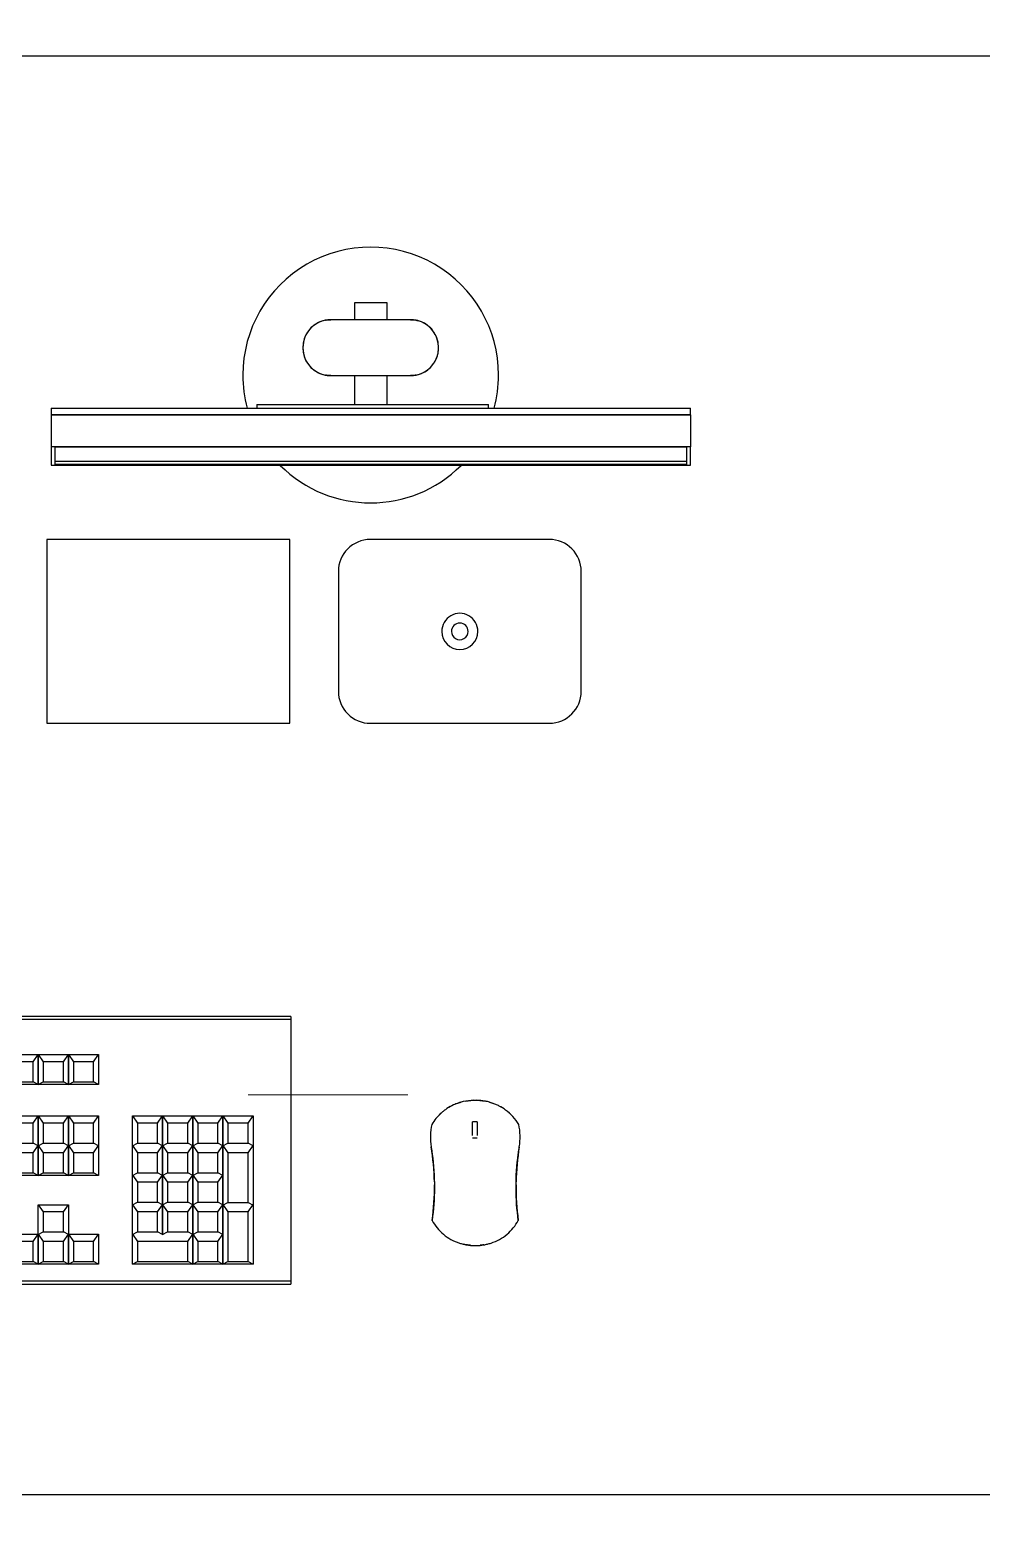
# Model space of a CAD drawing. Header units: metres. Extents: x -22 to 564, y 0 to 143.
# Drawn here: x 44.842 to 45.438, y 40.601 to 41.541 of the extents above; entities that cross this region are included whole.
import ezdxf
from ezdxf.xclip import XClip

# ---------------------------------------------------------------- set-up
doc = ezdxf.new("R2010")
doc.units = ezdxf.units.M
doc.header["$XCLIPFRAME"] = 2
doc.linetypes.add('EJES630', pattern=[6.3, 5.5, -0.4, 0, -0.4])
doc.layers.add('EJES', color=11, linetype='EJES630', lineweight=0)
doc.layers.add('XREF PB NEURO-ONCOLOGIA$0$MUROS DE TABLAROCA', color=150, linetype='Continuous', lineweight=13)
doc.layers.add('XREF  PB CONJ$0$PARQUE', color=251, linetype='Continuous')
doc.layers.add('XREF PB NEURO-ONCOLOGIA$0$Mobiliario Fijo', color=40, linetype='Continuous')

# ---------------------------------------------------------------- blocks, each defined once
blk = doc.blocks.new('XREF PB NEURO-ONCOLOGIA$0$XREF PB NEURO-ONCOLOGIA$0$ELK_SPC_KeyboardMouse - Keyboard and Mouse-V1-General Arrangement')
for p, q in [((245, -245.94), (-245, -245.94)), ((245, -247.8), (-245, -247.8)), ((245, -245.94), (245, -247.8)), ((245, -247.8), (245, -411.29)), ((68.23, -269.79), (87.11, -269.79)), ((83.95, -274.35), (87.11, -269.79)), ((87.11, -269.79), (105.98, -269.79)), ((87.11, -269.79), (90.23, -274.35)), ((87.11, -288.52), (87.11, -269.79)), ((87.11, -269.79), (87.11, -288.52)), ((102.82, -274.35), (105.98, -269.79)), ((105.98, -269.79), (124.86, -269.79)), ((105.98, -269.79), (109.1, -274.35)), ((105.98, -288.52), (105.98, -269.79)), ((105.98, -269.79), (105.98, -288.52)), ((121.7, -274.35), (124.86, -269.79)), ((124.86, -269.79), (124.86, -288.52)), ((83.95, -274.35), (71.35, -274.35)), ((83.95, -286.84), (83.95, -274.35)), ((102.82, -274.35), (90.23, -274.35)), ((90.23, -274.35), (90.23, -286.84)), ((102.82, -286.84), (102.82, -274.35)), ((121.7, -274.35), (109.1, -274.35)), ((109.1, -274.35), (109.1, -286.84)), ((121.7, -286.84), (121.7, -274.35)), ((87.11, -288.52), (68.23, -288.52)), ((71.35, -286.84), (83.95, -286.84)), ((87.11, -288.52), (83.95, -286.84)), ((87.11, -288.52), (90.23, -286.84)), ((105.98, -288.52), (87.11, -288.52)), ((90.23, -286.84), (102.82, -286.84)), ((105.98, -288.52), (102.82, -286.84)), ((105.98, -288.52), (109.1, -286.84)), ((124.86, -288.52), (105.98, -288.52)), ((109.1, -286.84), (121.7, -286.84)), ((124.86, -288.52), (121.7, -286.84)), ((348.95, -300.43), (351.59, -299.56)), ((354.14, -298.96), (359.51, -298.41)), ((359.51, -298.41), (360.48, -298.41)), ((360.48, -298.41), (361.45, -298.41)), ((361.45, -298.41), (366.81, -298.96)), ((369.36, -299.56), (372, -300.43)), ((68.23, -308.1), (87.11, -308.1)), ((83.95, -312.66), (87.11, -308.1)), ((87.11, -308.1), (105.98, -308.1)), ((87.11, -308.1), (90.23, -312.66)), ((87.11, -326.84), (87.11, -308.1)), ((87.11, -308.1), (87.11, -326.84)), ((102.82, -312.66), (105.98, -308.1)), ((105.98, -308.1), (124.86, -308.1)), ((105.98, -308.1), (109.1, -312.66)), ((105.98, -326.84), (105.98, -308.1)), ((105.98, -308.1), (105.98, -326.84)), ((121.7, -312.66), (124.86, -308.1)), ((124.86, -308.1), (124.86, -326.84)), ((145.98, -308.1), (164.86, -308.1)), ((145.98, -308.1), (149.1, -312.66)), ((145.98, -326.84), (145.98, -308.1)), ((161.7, -312.66), (164.86, -308.1)), ((164.86, -308.1), (183.74, -308.1)), ((164.86, -308.1), (167.98, -312.66)), ((164.86, -326.84), (164.86, -308.1)), ((164.86, -308.1), (164.86, -326.84)), ((180.58, -312.66), (183.74, -308.1)), ((183.74, -308.1), (202.62, -308.1)), ((183.74, -308.1), (186.86, -312.66)), ((183.74, -326.84), (183.74, -308.1)), ((183.74, -308.1), (183.74, -326.84)), ((199.46, -312.66), (202.62, -308.1)), ((202.62, -308.1), (221.49, -308.1)), ((202.62, -308.1), (205.74, -312.66)), ((202.62, -326.84), (202.62, -308.1)), ((202.62, -308.1), (202.62, -326.84)), ((218.33, -312.66), (221.49, -308.1)), ((221.49, -308.1), (221.49, -326.84)), ((344.09, -302.76), (345.73, -301.86)), ((375.22, -301.86), (376.86, -302.76)), ((83.95, -312.66), (71.35, -312.66)), ((83.95, -325.15), (83.95, -312.66)), ((102.82, -312.66), (90.23, -312.66)), ((90.23, -312.66), (90.23, -325.15)), ((102.82, -325.15), (102.82, -312.66)), ((121.7, -312.66), (109.1, -312.66)), ((109.1, -312.66), (109.1, -325.15)), ((121.7, -325.15), (121.7, -312.66)), ((161.7, -312.66), (149.1, -312.66)), ((149.1, -312.66), (149.1, -325.15)), ((161.7, -325.15), (161.7, -312.66)), ((180.58, -312.66), (167.98, -312.66)), ((167.98, -312.66), (167.98, -325.15)), ((180.58, -325.15), (180.58, -312.66)), ((199.46, -312.66), (186.86, -312.66)), ((186.86, -312.66), (186.86, -325.15)), ((199.46, -325.15), (199.46, -312.66)), ((218.33, -312.66), (205.74, -312.66)), ((205.74, -312.66), (205.74, -325.15)), ((218.33, -325.15), (218.33, -312.66)), ((361.78, -311.92), (358.85, -311.92)), ((358.85, -320.46), (358.85, -311.92)), ((361.78, -311.92), (361.78, -320.46)), ((71.35, -325.15), (83.95, -325.15)), ((87.11, -326.84), (83.95, -325.15)), ((83.95, -331.19), (87.11, -326.63)), ((87.11, -326.84), (90.23, -325.15)), ((87.11, -326.63), (90.23, -331.19)), ((87.11, -345.37), (87.11, -326.63)), ((87.11, -326.63), (87.11, -345.37)), ((90.23, -325.15), (102.82, -325.15)), ((105.98, -326.84), (102.82, -325.15)), ((102.82, -331.19), (105.98, -326.63)), ((105.98, -326.84), (109.1, -325.15)), ((105.98, -326.63), (109.1, -331.19)), ((105.98, -345.37), (105.98, -326.63)), ((105.98, -326.63), (105.98, -345.37)), ((109.1, -325.15), (121.7, -325.15)), ((124.86, -326.84), (121.7, -325.15)), ((121.7, -331.19), (124.86, -326.63)), ((124.86, -326.63), (124.86, -345.37)), ((145.98, -326.84), (149.1, -325.15)), ((145.98, -326.63), (149.1, -331.19)), ((145.98, -345.37), (145.98, -326.63)), ((149.1, -325.15), (161.7, -325.15)), ((164.86, -326.84), (161.7, -325.15)), ((161.7, -331.19), (164.86, -326.63)), ((164.86, -326.84), (167.98, -325.15)), ((164.86, -326.63), (167.98, -331.19)), ((164.86, -345.37), (164.86, -326.63)), ((164.86, -326.63), (164.86, -345.37)), ((167.98, -325.15), (180.58, -325.15)), ((183.74, -326.84), (180.58, -325.15)), ((180.58, -331.19), (183.74, -326.63)), ((183.74, -326.84), (186.86, -325.15)), ((183.74, -326.63), (186.86, -331.19)), ((183.74, -345.37), (183.74, -326.63)), ((183.74, -326.63), (183.74, -345.37)), ((186.86, -325.15), (199.46, -325.15)), ((202.62, -326.84), (199.46, -325.15)), ((199.46, -331.19), (202.62, -326.63)), ((202.62, -326.84), (205.74, -325.15)), ((202.62, -326.63), (202.62, -345.37)), ((202.62, -326.63), (205.74, -331.19)), ((202.62, -363.97), (202.62, -326.63)), ((205.74, -325.15), (218.33, -325.15)), ((221.49, -326.84), (218.33, -325.15)), ((218.33, -331.19), (221.49, -326.63)), ((221.49, -326.63), (221.49, -363.97)), ((358.85, -321.92), (361.78, -321.92)), ((83.95, -331.19), (71.35, -331.19)), ((83.95, -343.68), (83.95, -331.19)), ((102.82, -331.19), (90.23, -331.19)), ((90.23, -331.19), (90.23, -343.68)), ((102.82, -343.68), (102.82, -331.19)), ((121.7, -331.19), (109.1, -331.19)), ((109.1, -331.19), (109.1, -343.68)), ((121.7, -343.68), (121.7, -331.19)), ((161.7, -331.19), (149.1, -331.19)), ((149.1, -331.19), (149.1, -343.68)), ((161.7, -343.68), (161.7, -331.19)), ((180.58, -331.19), (167.98, -331.19)), ((167.98, -331.19), (167.98, -343.68)), ((180.58, -343.68), (180.58, -331.19)), ((199.46, -331.19), (186.86, -331.19)), ((186.86, -331.19), (186.86, -343.68)), ((199.46, -343.68), (199.46, -331.19)), ((218.33, -331.19), (205.74, -331.19)), ((205.74, -331.19), (205.74, -362.28)), ((218.33, -362.28), (218.33, -331.19)), ((87.11, -345.37), (68.23, -345.37)), ((71.35, -343.68), (83.95, -343.68)), ((87.11, -345.37), (83.95, -343.68)), ((87.11, -345.37), (90.23, -343.68)), ((105.98, -345.37), (87.11, -345.37)), ((90.23, -343.68), (102.82, -343.68)), ((105.98, -345.37), (102.82, -343.68)), ((105.98, -345.37), (109.1, -343.68)), ((124.86, -345.37), (105.98, -345.37)), ((109.1, -343.68), (121.7, -343.68)), ((124.86, -345.37), (121.7, -343.68)), ((145.98, -345.37), (149.1, -343.68)), ((145.98, -345.17), (149.1, -349.72)), ((145.98, -363.9), (145.98, -345.17)), ((149.1, -343.68), (161.7, -343.68)), ((164.86, -345.37), (161.7, -343.68)), ((161.7, -349.72), (164.86, -345.17)), ((164.86, -345.37), (167.98, -343.68)), ((164.86, -345.17), (167.98, -349.72)), ((164.86, -363.9), (164.86, -345.17)), ((164.86, -345.17), (164.86, -363.9)), ((167.98, -343.68), (180.58, -343.68)), ((183.74, -345.37), (180.58, -343.68)), ((180.58, -349.72), (183.74, -345.17)), ((183.74, -345.37), (186.86, -343.68)), ((183.74, -345.17), (186.86, -349.72)), ((183.74, -363.9), (183.74, -345.17)), ((183.74, -345.17), (183.74, -363.9)), ((186.86, -343.68), (199.46, -343.68)), ((202.62, -345.37), (199.46, -343.68)), ((199.46, -349.72), (202.62, -345.17)), ((202.62, -345.17), (202.62, -363.9)), ((161.7, -349.72), (149.1, -349.72)), ((149.1, -349.72), (149.1, -362.22)), ((161.7, -362.22), (161.7, -349.72)), ((180.58, -349.72), (167.98, -349.72)), ((167.98, -349.72), (167.98, -362.22)), ((180.58, -362.22), (180.58, -349.72)), ((199.46, -349.72), (186.86, -349.72)), ((186.86, -349.72), (186.86, -362.22)), ((199.46, -362.22), (199.46, -349.72)), ((87.11, -363.7), (105.98, -363.7)), ((87.11, -363.7), (90.23, -368.26)), ((87.11, -382.44), (87.11, -363.7)), ((102.82, -368.26), (105.98, -363.7)), ((105.98, -363.7), (105.98, -382.44)), ((145.98, -363.9), (149.1, -362.22)), ((145.98, -363.7), (149.1, -368.26)), ((145.98, -382.44), (145.98, -363.7)), ((149.1, -362.22), (161.7, -362.22)), ((164.86, -363.9), (161.7, -362.22)), ((161.7, -368.26), (164.86, -363.7)), ((164.86, -363.9), (167.98, -362.22)), ((164.86, -363.7), (167.98, -368.26)), ((164.86, -382.44), (164.86, -363.7)), ((164.86, -363.7), (164.86, -382.44)), ((167.98, -362.22), (180.58, -362.22)), ((183.74, -363.9), (180.58, -362.22)), ((180.58, -368.26), (183.74, -363.7)), ((183.74, -363.9), (186.86, -362.22)), ((183.74, -363.7), (186.86, -368.26)), ((183.74, -382.44), (183.74, -363.7)), ((183.74, -363.7), (183.74, -382.44)), ((186.86, -362.22), (199.46, -362.22)), ((202.62, -363.9), (199.46, -362.22)), ((199.46, -368.26), (202.62, -363.7)), ((202.62, -363.97), (205.74, -362.28)), ((202.62, -363.56), (205.74, -368.12)), ((202.62, -400.89), (202.62, -363.56)), ((202.62, -363.7), (202.62, -382.44)), ((205.74, -362.28), (218.33, -362.28)), ((218.33, -362.28), (221.49, -363.97)), ((218.33, -368.12), (221.49, -363.56)), ((221.49, -363.56), (221.49, -400.89)), ((102.82, -368.26), (90.23, -368.26)), ((90.23, -368.26), (90.23, -380.75)), ((102.82, -380.75), (102.82, -368.26)), ((161.7, -368.26), (149.1, -368.26)), ((149.1, -368.26), (149.1, -380.75)), ((161.7, -380.75), (161.7, -368.26)), ((180.58, -368.26), (167.98, -368.26)), ((167.98, -368.26), (167.98, -380.75)), ((180.58, -380.75), (180.58, -368.26)), ((199.46, -368.26), (186.86, -368.26)), ((186.86, -368.26), (186.86, -380.75)), ((199.46, -380.75), (199.46, -368.26)), ((218.33, -368.12), (205.74, -368.12)), ((205.74, -368.12), (205.74, -399.21)), ((218.33, -399.21), (218.33, -368.12)), ((68.23, -382.23), (87.11, -382.23)), ((83.95, -386.79), (87.11, -382.23)), ((87.11, -382.44), (90.23, -380.75)), ((87.11, -382.23), (87.11, -400.97)), ((87.11, -382.23), (90.23, -386.79)), ((87.11, -400.97), (87.11, -382.23)), ((90.23, -380.75), (102.82, -380.75)), ((105.98, -382.44), (102.82, -380.75)), ((102.82, -386.79), (105.98, -382.23)), ((105.98, -382.23), (124.86, -382.23)), ((105.98, -382.23), (109.1, -386.79)), ((105.98, -400.97), (105.98, -382.23)), ((105.98, -382.23), (105.98, -400.97)), ((121.7, -386.79), (124.86, -382.23)), ((124.86, -382.23), (124.86, -400.97)), ((145.98, -382.44), (149.1, -380.75)), ((145.98, -382.23), (149.1, -386.79)), ((145.98, -400.97), (145.98, -382.23)), ((149.1, -380.75), (161.7, -380.75)), ((164.86, -382.44), (161.7, -380.75)), ((164.86, -382.44), (167.98, -380.75)), ((167.98, -380.75), (180.58, -380.75)), ((183.74, -382.44), (180.58, -380.75)), ((180.6, -386.79), (183.74, -382.23)), ((183.74, -382.44), (186.86, -380.75)), ((183.74, -382.23), (183.74, -400.97)), ((183.74, -382.23), (186.86, -386.79)), ((183.74, -400.97), (183.74, -382.23)), ((186.86, -380.75), (199.46, -380.75)), ((202.62, -382.44), (199.46, -380.75)), ((199.46, -386.79), (202.62, -382.23)), ((202.62, -382.23), (202.62, -400.97)), ((83.95, -386.79), (71.35, -386.79)), ((83.95, -399.28), (83.95, -386.79)), ((102.82, -386.79), (90.23, -386.79)), ((90.23, -386.79), (90.23, -399.28)), ((102.82, -399.28), (102.82, -386.79)), ((121.7, -386.79), (109.1, -386.79)), ((109.1, -386.79), (109.1, -399.28)), ((121.7, -399.28), (121.7, -386.79)), ((180.6, -386.79), (149.1, -386.79)), ((149.1, -386.79), (149.1, -399.28)), ((180.6, -399.28), (180.6, -386.79)), ((199.46, -386.79), (186.86, -386.79)), ((186.86, -386.79), (186.86, -399.28)), ((199.46, -399.28), (199.46, -386.79)), ((357.47, -389.09), (357.47, -389.09)), ((357.47, -389.28), (363.49, -389.28)), ((363.49, -389.09), (363.49, -389.09)), ((87.11, -400.97), (68.23, -400.97)), ((71.35, -399.28), (83.95, -399.28)), ((87.11, -400.97), (83.95, -399.28)), ((87.11, -400.97), (90.23, -399.28)), ((105.98, -400.97), (87.11, -400.97)), ((90.23, -399.28), (102.82, -399.28)), ((105.98, -400.97), (102.82, -399.28)), ((105.98, -400.97), (109.1, -399.28)), ((124.86, -400.97), (105.98, -400.97)), ((109.1, -399.28), (121.7, -399.28)), ((124.86, -400.97), (121.7, -399.28)), ((145.98, -400.97), (149.1, -399.28)), ((183.74, -400.97), (145.98, -400.97)), ((149.1, -399.28), (180.6, -399.28)), ((183.74, -400.97), (180.6, -399.28)), ((183.74, -400.97), (186.86, -399.28)), ((202.62, -400.97), (183.74, -400.97)), ((186.86, -399.28), (199.46, -399.28)), ((202.62, -400.97), (199.46, -399.28)), ((202.62, -400.89), (205.74, -399.21)), ((221.49, -400.89), (202.62, -400.89)), ((205.74, -399.21), (218.33, -399.21)), ((218.33, -399.21), (221.49, -400.89)), ((-245, -411.29), (245, -411.29)), ((-245, -413.54), (245, -413.54)), ((245, -411.29), (245, -413.52))]:
    blk.add_line(p, q)
for centre, radius, start, end in [((359.99, -329.63), 31.22, 131.89998, 134.75167), ((360.96, -329.63), 31.22, 45.24833, 48.10002), ((181.66, -352.65), 153.29, 1.22775, 9.40282), ((539.29, -352.65), 153.29, 170.59718, 178.77225), ((181.66, -352.65), 153.29, 352.16731, 0.51401), ((539.29, -352.65), 153.29, 179.48599, 187.83269)]:
    blk.add_arc(centre, radius, start, end)
for points, knots in [([(359.51, -298.41), (357.27, -298.46), (354.03, -298.84), (349.86, -300.04), (346.38, -301.43), (343.38, -303.12), (340.85, -304.93), (337.27, -307.93), (334.85, -310.86), (333.26, -313.5)], [0, 0, 0, 0, 0.2, 0.3, 0.4, 0.55, 0.625, 0.7, 1, 1, 1, 1]), ([(387.7, -313.5), (386.64, -311.74), (384.21, -308.5), (380, -304.68), (376.2, -302.3), (373.34, -300.94), (371.08, -300.06), (368.75, -299.36), (365.59, -298.69), (363.13, -298.45), (361.45, -298.41)], [0, 0, 0, 0, 0.2, 0.4, 0.55, 0.625, 0.7, 0.775, 0.85, 1, 1, 1, 1])]:
    blk.add_open_spline(points, degree=3, knots=knots)
for points in [[(333.26, -313.5), (332.75, -315.79), (332.18, -320.43), (332.51, -325.19), (332.89, -327.6)], [(388.07, -327.6), (388.45, -325.2), (388.78, -320.45), (388.21, -315.8), (387.7, -313.5)], [(332.89, -327.6), (333.01, -328.35), (333.25, -329.83), (333.46, -331.33), (333.57, -332.08)], [(387.39, -332.08), (387.49, -331.33), (387.71, -329.83), (387.94, -328.35), (388.07, -327.6)], [(333.57, -332.08), (334.5, -338.81), (335.44, -353.2), (334.43, -367.19), (333.52, -373.54)], [(387.44, -373.54), (386.53, -367.19), (385.52, -353.2), (386.46, -338.81), (387.39, -332.08)], [(333.52, -373.54), (334.43, -375.23), (336.52, -378.36), (340.46, -382.36), (345.12, -385.6), (348.7, -387.12), (350.6, -387.76)], [(370.35, -387.76), (372.26, -387.12), (375.83, -385.6), (380.5, -382.36), (384.44, -378.36), (386.52, -375.23), (387.44, -373.54)], [(350.6, -387.76), (351.35, -388), (352.86, -388.41), (355.13, -388.86), (356.69, -389.03), (357.47, -389.09)], [(357.47, -389.09), (356.69, -389.03), (355.13, -388.86), (353.61, -388.56), (352.86, -388.39)], [(363.49, -389.09), (364.27, -389.03), (365.82, -388.86), (368.1, -388.41), (369.61, -388), (370.35, -387.76)], [(365.81, -388.83), (365.05, -388.94), (364.27, -389.03), (363.49, -389.09)]]:
    blk.add_open_spline(points, degree=3)
blk = doc.blocks.new('XREF PB NEURO-ONCOLOGIA$0$XREF PB NEURO-ONCOLOGIA$0$SPC_SingleClientGating Selector _SCGS_  - Standard-5381805-General Arrangement')
for p, q in [((1201.31, 477.5), (1089.31, 477.5)), ((1069.31, 457.5), (1069.31, 382.5)), ((1221.31, 382.5), (1221.31, 457.5)), ((1089.31, 362.5), (1201.31, 362.5))]:
    blk.add_line(p, q)
for centre, radius, start, end in [((1089.31, 457.5), 20, 90, 180), ((1201.31, 457.5), 20, 360, 90), ((1145.31, 420), 11.3, 360, 180), ((1145.31, 420), 5.23, 0, 180), ((1145.31, 420), 11.3, 180, 360), ((1145.31, 420), 5.23, 180, 0), ((1089.31, 382.5), 20, 180, 270), ((1201.31, 382.5), 20, 270, 360)]:
    blk.add_arc(centre, radius, start, end)
blk = doc.blocks.new('XREF PB NEURO-ONCOLOGIA$0$XREF PB NEURO-ONCOLOGIA$0$SPC_KVM-Switch - Standard-5381807-General Arrangement')
for p, q in [((1221.31, 477.5), (1069.31, 477.5)), ((1069.31, 477.5), (1069.31, 362.5)), ((1221.31, 362.5), (1221.31, 477.5)), ((1069.31, 362.5), (1221.31, 362.5))]:
    blk.add_line(p, q)
blk = doc.blocks.new('XREF PB NEURO-ONCOLOGIA$0$XREF PB NEURO-ONCOLOGIA$0$ELK_SPC_ControlRoomMonitors - MOSAIQ Monitor-5377198-General Arrangement')
for p, q in [((-10, 80.79), (10, 80.79)), ((-10, 70), (-10, 80.79)), ((10, 80.79), (10, 70)), ((25, 70), (-25, 70)), ((-25, 35), (25, 35)), ((-10, 16.96), (-10, 35)), ((10, 35), (10, 16.96)), ((-200, 14.64), (200, 14.64)), ((-200, 14.64), (-200, 10.46)), ((200, 10.46), (-200, 10.46)), ((-200, 10.46), (200, 10.46)), ((-200, 10.46), (-200, -9.53)), ((-71.32, 16.96), (73.68, 16.96)), ((-71.32, 16.96), (-71.32, 14.64)), ((73.68, 14.64), (73.68, 16.96)), ((200, 10.46), (200, 14.64)), ((200, 10.46), (200, -9.53)), ((200, -9.53), (-200, -9.53)), ((-200, -9.53), (-200, -21.05)), ((-197.5, -20.52), (-197.5, -9.62)), ((-197.5, -9.62), (197.5, -9.62)), ((-197.5, -18.41), (197.5, -18.41)), ((197.5, -9.62), (197.5, -20.52)), ((200, -21.05), (200, -9.53)), ((-200, -21.05), (200, -21.05)), ((197.5, -20.52), (-197.5, -20.52))]:
    blk.add_line(p, q)
for centre, radius, start, end in [((0, 35.41), 80, 360, 180), ((-25, 52.5), 17.5, 90, 270), ((-25, 52.5), 17.5, 106.42992, 253.57008), ((25, 52.5), 17.5, 270, 90), ((25, 52.5), 17.5, 330, 73.5679), ((25, 52.5), 17.5, 286.42992, 315), ((0, 35.41), 80, 180, 195), ((0, 35.41), 80, 345, 360), ((0, 35.41), 80, 225, 315)]:
    blk.add_arc(centre, radius, start, end)
for points in [[(-25, 70), (-26.37, 70), (-27.51, 69.84), (-28.36, 69.68)], [(-25, 35), (-26.37, 35), (-27.51, 35.16), (-28.35, 35.32)], [(25, 35), (26.37, 35), (27.51, 35.16), (28.36, 35.32)]]:
    blk.add_open_spline(points, degree=3)
for points, knots in [([(-28.35, 69.68), (-28.03, 69.74), (-27.07, 69.9), (-25.85, 70), (-25, 70)], [0.7777778, 0.7777778, 0.7777778, 0.7777778, 0.8611111, 1, 1, 1, 1]), ([(25, 70), (26.37, 70), (28.08, 69.76), (29.48, 69.42), (30.07, 69.25), (29.99, 69.28), (29.06, 69.54), (27.37, 69.88), (25.85, 70), (25, 70)], [0, 0, 0, 0, 0.222222, 0.333333, 0.444444, 0.583333, 0.722222, 0.861111, 1, 1, 1, 1]), ([(-28.35, 35.32), (-28.03, 35.26), (-27.07, 35.1), (-25.85, 35), (-25, 35)], [0.7777778, 0.7777778, 0.7777778, 0.7777778, 0.8611111, 1, 1, 1, 1]), ([(28.35, 35.32), (28.03, 35.26), (27.07, 35.1), (25.85, 35), (25, 35)], [0.7777778, 0.7777778, 0.7777778, 0.7777778, 0.8611111, 1, 1, 1, 1])]:
    blk.add_open_spline(points, degree=3, knots=knots)
blk = doc.blocks.new('XREF PB NEURO-ONCOLOGIA')
at = {"layer": 'XREF PB NEURO-ONCOLOGIA$0$Mobiliario Fijo', "elevation": 0}
blk.add_lwpolyline([(7.15168, -0.70383), (8.05168, -0.70383), (8.05168, 3.05617), (7.15168, 3.05617)], close=True, dxfattribs=at)
at = {"layer": 'XREF PB NEURO-ONCOLOGIA$0$MUROS DE TABLAROCA'}
blk.add_line((8.05168, 3.05617), (8.05168, -0.85383), dxfattribs=at)
at = {"layer": 'XREF PB NEURO-ONCOLOGIA$0$Mobiliario Fijo', "xscale": 0.0009999999999940395, "yscale": 0.0009999999999940395, "zscale": 0.0009999999999940395, "rotation": 270}
for name, p in [('XREF PB NEURO-ONCOLOGIA$0$XREF PB NEURO-ONCOLOGIA$0$ELK_SPC_KeyboardMouse - Keyboard and Mouse-V1-General Arrangement', (7.69669, 0.74086, 0)), ('XREF PB NEURO-ONCOLOGIA$0$XREF PB NEURO-ONCOLOGIA$0$SPC_KVM-Switch - Standard-5381807-General Arrangement', (7.27168, 1.71764, 0)), ('XREF PB NEURO-ONCOLOGIA$0$XREF PB NEURO-ONCOLOGIA$0$ELK_SPC_ControlRoomMonitors - MOSAIQ Monitor-5377198-General Arrangement', (7.81669, 0.44579, 0)), ('XREF PB NEURO-ONCOLOGIA$0$XREF PB NEURO-ONCOLOGIA$0$SPC_SingleClientGating Selector _SCGS_  - Standard-5381805-General Arrangement', (7.27168, 1.53534, 0))]:
    blk.add_blockref(name, p, dxfattribs=at)
blk = doc.blocks.new('XREF  PB CONJ')
at = {"layer": 'XREF  PB CONJ$0$PARQUE', "true_color": 0x136734}
h = blk.add_hatch(dxfattribs=at)
h.set_pattern_fill('CROSS', color=116, scale=0.02, angle=90)
edge = h.paths.add_edge_path()
edge.add_line((3.58827, 104.60563), (1.69357, 104.36841))
edge.add_line((1.69357, 104.36841), (2.47841, 17.60831))
edge.add_line((2.47841, 17.60831), (97.731, 17.93364))
edge.add_arc((97.72474, 19.237), 1.30337, 270.27519, 363.10058)
edge.add_line((99.0262, 19.3075), (96.47621, 19.30776))
edge.add_line((96.47621, 19.30776), (96.60198, 20.22399))
edge.add_line((96.60198, 20.22399), (62.41283, 20.22399))
edge.add_arc((58.63294, 24.65353), 5.82309, 229.524665, 310.475335, ccw=False)
edge.add_line((54.85305, 20.22399), (26.25265, 20.21884))
edge.add_line((26.25265, 20.21884), (4.28368, 20.03042))
edge.add_line((4.28368, 20.03042), (4.05501, 46.6913))
edge.add_line((4.05501, 46.6913), (2.38805, 46.6912))
edge.add_line((2.38805, 46.6912), (2.38806, 54.8033))
edge.add_line((2.38806, 54.8033), (3.98543, 54.80339))
edge.add_line((3.98543, 54.80339), (3.74643, 82.66789))
edge.add_line((3.74643, 82.66789), (3.61847, 95.25564))
edge.add_line((3.61847, 95.25564), (3.58827, 104.60563))

msp = doc.modelspace()

# ---------------------------------------------------------------- block references
at = {"rotation": 90}
msp.add_blockref('XREF PB NEURO-ONCOLOGIA', (45.50103, 33.47338), dxfattribs=at)

# ---------------------------------------------------------------- next in the draw order: block references
ref = msp.add_blockref('XREF  PB CONJ', (67.8976, 28.71, 0), dxfattribs=dict(rotation=89.50849308405942))
XClip(ref).set_block_clipping_path([(-2.936402334, 82.9334608569), (21.1250270707, 82.9334608569), (21.1250270707, 49.0397586863), (26.6296707885, 49.0397586863), (26.6284018429, 17.4712422498), (-2.8531787476, 17.4341989701)])

# ---------------------------------------------------------------- next in the draw order: linework, layer by layer
at = {"layer": 'EJES'}
msp.add_line((-5.72148, 40.87506), (52.74167, 40.87506), dxfattribs=at)

doc.saveas('drawing.dxf')
